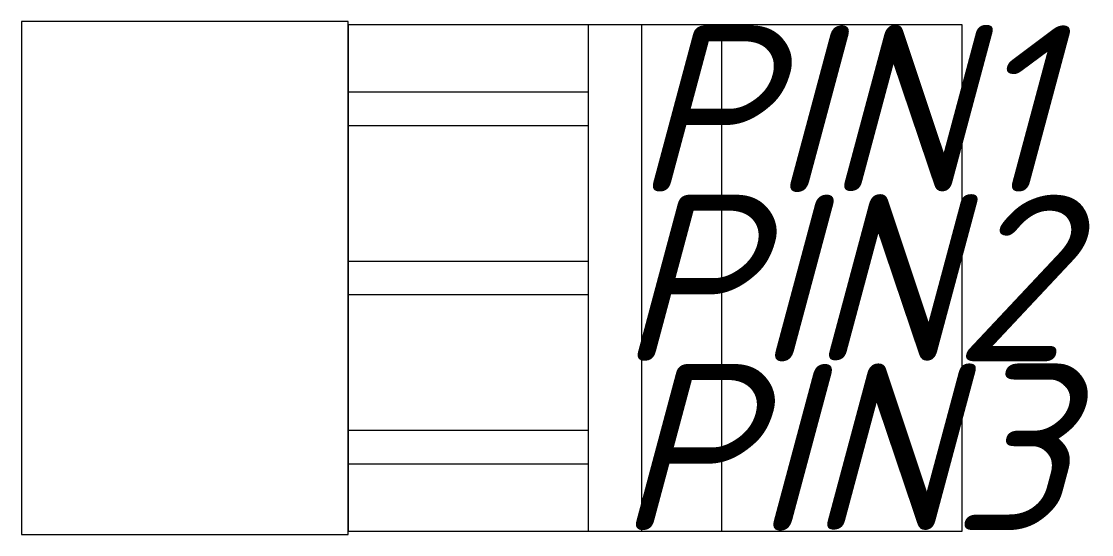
# Model space of a CAD drawing. Header units: millimetres. Extents: x -14.1 to 1.9, y -3.9 to 3.9.
import ezdxf
from ezdxf.enums import TextEntityAlignment as Align

# ---------------------------------------------------------------- set-up
doc = ezdxf.new("R2010")
doc.units = ezdxf.units.MM
doc.styles.add('Номер контакту', font='isocpeui.ttf', dxfattribs={"height": 2.5})

msp = doc.modelspace()

# ---------------------------------------------------------------- linework, layer by layer
at = {"color": 0}
for p, q in [((-5.6, -3.8), (-5.6, 3.8)), ((-4.8, -3.8), (-4.8, 3.8)), ((-3.6, -3.8), (-3.6, 3.8))]:
    msp.add_line(p, q, dxfattribs=at)
for points in [[(-14.1, -3.85), (-9.2, -3.85), (-9.2, 3.85), (-14.1, 3.85)], [(-9.2, -3.8), (0, -3.8), (0, 3.8), (-9.2, 3.8)], [(-9.2, 2.29), (-5.6, 2.29), (-5.6, 2.79), (-9.2, 2.79)], [(-9.2, -0.25), (-5.6, -0.25), (-5.6, 0.25), (-9.2, 0.25)], [(-9.2, -2.79), (-5.6, -2.79), (-5.6, -2.29), (-9.2, -2.29)]]:
    msp.add_lwpolyline(points, close=True, dxfattribs=at)

# ---------------------------------------------------------------- texts
at = {"color": 0, "style": 'Номер контакту', "flags": 8}
for tag, text, p in [('PIN1', '1', (-1.8, 2.54)), ('PIN2', '2', (-1.8, 0)), ('PIN3', '3', (-1.8, -2.54))]:
    msp.add_attdef(tag, text=text, height=2.5, dxfattribs=at).set_placement(p, align=Align.MIDDLE_CENTER)

doc.saveas('drawing.dxf')
